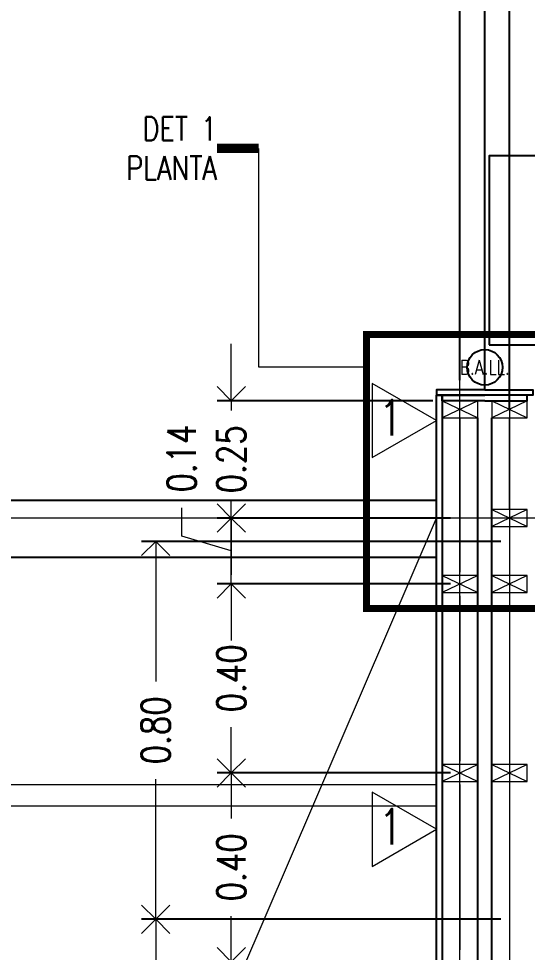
# Model space of a CAD drawing. Header units: inches. Extents: x 10.8 to 60.4, y 12.2 to 79.7.
# Drawn here: x 18.725 to 19.801, y 21.213 to 23.19 of the extents above; entities that cross this region are included whole.
import ezdxf

# ---------------------------------------------------------------- set-up
doc = ezdxf.new("R2010")
doc.units = ezdxf.units.IN
doc.header["$MEASUREMENT"] = 0
doc.linetypes.add('HIDDEN', pattern=[0.375, 0.25, -0.125])
doc.layers.get('DEFPOINTS').update_dxf_attribs({"color": 210})
for name, color, linetype, lineweight in [('A-ANNO-DIMS', 3, 'Continuous', 18), ('A-ANNO-SYMB', 3, 'Continuous', 18), ('A-ANNO-TEXT', 3, 'Continuous', 18), ('A-DETL-MCUT', 4, 'Continuous', 25), ('A-ELEV-IDEN', 3, 'Continuous', 18), ('A-ELEV-MBE2', 4, 'Continuous', 25), ('A-WALL-PATT', 8, 'Continuous', 18), ('A-WALL-STUD', 3, 'Continuous', 18)]:
    doc.layers.add(name, color=color, linetype=linetype, lineweight=lineweight)
doc.styles.add('E-ROMANS', font='romans.shx', dxfattribs={"width": 0.8})
doc.dimstyles.new('E-0050_ARW_12', dxfattribs={"dimscale": 0.001, "dimtxt": 60, "dimasz": 60, "dimexe": 30, "dimexo": 20, "dimgap": 30, "dimtad": 0, "dimzin": 0, "dimdsep": 46, "dimtxsty": 'E-ROMANS', "dimblk": 'OPEN90', "dimcen": 30, "dimclrd": 256, "dimclre": 256, "dimclrt": 256, "dimadec": 0, "dimazin": 0, "dimtfac": 1, "dimtmove": 1, "dimatfit": 3, "dimldrblk": 'OPEN90', "dimfxl": 1, "dimtfill": 1, "dimtolj": 1, "dimtzin": 0, "dimlwd": -1, "dimarcsym": 0})

# ---------------------------------------------------------------- blocks, each defined once
blk = doc.blocks.new('_Open90')
at = {"color": 0, "linetype": 'ByBlock', "lineweight": -2}
for p, q in [((-0.5, 0.5), (0, 0)), ((0, 0), (-1, 0)), ((0, 0), (-0.5, -0.5))]:
    blk.add_line(p, q, dxfattribs=at)
blk = doc.blocks.new('*D596')
at = {"layer": 'A-ANNO-DIMS', "lineweight": -2, "transparency": 16777216}
for p, q in [((19.6384, 21.5934), (19.1446, 21.5934)), ((19.6384, 21.1934), (19.1446, 21.1934))]:
    blk.add_line(p, q, dxfattribs=at)
at = {"layer": 'A-ANNO-DIMS', "transparency": 16777216}
for p, q in [((19.1746, 21.5334), (19.1746, 21.4965)), ((19.1746, 21.2534), (19.1746, 21.2903))]:
    blk.add_line(p, q, dxfattribs=at)
at = {"layer": 'DEFPOINTS', "color": 0, "transparency": 16777216}
for p in [(19.1746, 21.5934), (19.6584, 21.5934), (19.6584, 21.1934)]:
    blk.add_point(p, dxfattribs=at)
at = {"layer": 'A-ANNO-DIMS', "transparency": 16777216, "xscale": 0.06, "yscale": 0.06, "zscale": 0.06}
for p, rotation in [((19.1746, 21.5934), 90), ((19.1746, 21.1934), 270)]:
    blk.add_blockref('_Open90', p, dxfattribs=dict(at, rotation=rotation))
at = {"layer": 'A-ANNO-DIMS', "transparency": 16777216, "insert": (19.1746, 21.3934), "char_height": 0.06, "attachment_point": 5, "rotation": 90, "style": 'E-ROMANS', "bg_fill": 3, "box_fill_scale": 1.25, "bg_fill_color": 256, "bg_fill_true_color": 13158600, "bg_fill_transparency": 0}
blk.add_mtext('\\A1;0.40', dxfattribs=at)
blk = doc.blocks.new('*D597')
at = {"layer": 'A-ANNO-DIMS', "lineweight": -2, "transparency": 16777216}
for p, q in [((19.6384, 21.9934), (19.1446, 21.9934)), ((19.6384, 21.5934), (19.1446, 21.5934))]:
    blk.add_line(p, q, dxfattribs=at)
at = {"layer": 'A-ANNO-DIMS', "transparency": 16777216}
for p, q in [((19.1746, 21.9334), (19.1746, 21.8965)), ((19.1746, 21.6534), (19.1746, 21.6903))]:
    blk.add_line(p, q, dxfattribs=at)
at = {"layer": 'DEFPOINTS', "color": 0, "transparency": 16777216}
for p in [(19.1746, 21.9934), (19.6584, 21.9934), (19.6584, 21.5934)]:
    blk.add_point(p, dxfattribs=at)
at = {"layer": 'A-ANNO-DIMS', "transparency": 16777216, "xscale": 0.06, "yscale": 0.06, "zscale": 0.06}
for p, rotation in [((19.1746, 21.9934), 90), ((19.1746, 21.5934), 270)]:
    blk.add_blockref('_Open90', p, dxfattribs=dict(at, rotation=rotation))
at = {"layer": 'A-ANNO-DIMS', "transparency": 16777216, "insert": (19.1746, 21.7934), "char_height": 0.06, "attachment_point": 5, "rotation": 90, "style": 'E-ROMANS', "bg_fill": 3, "box_fill_scale": 1.25, "bg_fill_color": 256, "bg_fill_true_color": 13158600, "bg_fill_transparency": 0}
blk.add_mtext('\\A1;0.40', dxfattribs=at)
blk = doc.blocks.new('*D598')
at = {"layer": 'A-ANNO-DIMS', "transparency": 16777216}
for p, q in [((19.1746, 22.1929), (19.1746, 22.2529)), ((19.0696, 22.0947), (19.0696, 22.1547)), ((19.1746, 21.9934), (19.1746, 22.1329)), ((19.1746, 21.9934), (19.1746, 22.1329)), ((19.1746, 22.0632), (19.0696, 22.0947)), ((19.1746, 21.9334), (19.1746, 21.8734))]:
    blk.add_line(p, q, dxfattribs=at)
at = {"layer": 'A-ANNO-DIMS', "lineweight": -2, "transparency": 16777216}
for p, q in [((19.6384, 22.1329), (19.1446, 22.1329)), ((19.6384, 21.9934), (19.1446, 21.9934))]:
    blk.add_line(p, q, dxfattribs=at)
at = {"layer": 'DEFPOINTS', "color": 0, "transparency": 16777216}
for p in [(19.1746, 22.1329), (19.6584, 22.1329), (19.6584, 21.9934)]:
    blk.add_point(p, dxfattribs=at)
at = {"layer": 'A-ANNO-DIMS', "transparency": 16777216, "xscale": 0.06, "yscale": 0.06, "zscale": 0.06}
for p, rotation in [((19.1746, 22.1329), 270), ((19.1746, 21.9934), 90)]:
    blk.add_blockref('_Open90', p, dxfattribs=dict(at, rotation=rotation))
at = {"layer": 'A-ANNO-DIMS', "transparency": 16777216, "insert": (19.0696, 22.2589), "char_height": 0.06, "attachment_point": 5, "rotation": 90, "style": 'E-ROMANS', "bg_fill": 3, "box_fill_scale": 1.25, "bg_fill_color": 256, "bg_fill_true_color": 13158600, "bg_fill_transparency": 0}
blk.add_mtext('\\A1;0.14', dxfattribs=at)
blk = doc.blocks.new('*D599')
at = {"layer": 'A-ANNO-DIMS', "transparency": 16777216}
for p, q in [((19.1746, 22.4414), (19.1746, 22.5014)), ((19.1746, 22.3814), (19.1746, 22.3603)), ((19.1746, 22.1329), (19.1746, 22.154)), ((19.1746, 22.0729), (19.1746, 22.0129))]:
    blk.add_line(p, q, dxfattribs=at)
at = {"layer": 'A-ANNO-DIMS', "lineweight": -2, "transparency": 16777216}
for p, q in [((19.6009, 22.3814), (19.1446, 22.3814)), ((19.6384, 22.1329), (19.1446, 22.1329))]:
    blk.add_line(p, q, dxfattribs=at)
at = {"layer": 'DEFPOINTS', "color": 0, "transparency": 16777216}
for p in [(19.1746, 22.3814), (19.6209, 22.3814), (19.6584, 22.1329)]:
    blk.add_point(p, dxfattribs=at)
at = {"layer": 'A-ANNO-DIMS', "transparency": 16777216, "xscale": 0.06, "yscale": 0.06, "zscale": 0.06}
for p, rotation in [((19.1746, 22.3814), 270), ((19.1746, 22.1329), 90)]:
    blk.add_blockref('_Open90', p, dxfattribs=dict(at, rotation=rotation))
at = {"layer": 'A-ANNO-DIMS', "transparency": 16777216, "insert": (19.1746, 22.2572), "char_height": 0.06, "attachment_point": 5, "rotation": 90, "style": 'E-ROMANS', "bg_fill": 3, "box_fill_scale": 1.25, "bg_fill_color": 256, "bg_fill_true_color": 13158600, "bg_fill_transparency": 0}
blk.add_mtext('\\A1;0.25', dxfattribs=at)
blk = doc.blocks.new('*D686')
at = {"layer": 'A-ANNO-DIMS', "lineweight": -2, "transparency": 16777216}
for p, q in [((19.7634, 22.3654), (19.7634, 23.3786)), ((22.8604, 22.1404), (22.8604, 23.3786))]:
    blk.add_line(p, q, dxfattribs=at)
at = {"layer": 'A-ANNO-DIMS', "transparency": 16777216}
for p, q in [((19.8234, 23.3486), (21.2088, 23.3486)), ((22.8004, 23.3486), (21.415, 23.3486))]:
    blk.add_line(p, q, dxfattribs=at)
at = {"layer": 'DEFPOINTS', "color": 0, "transparency": 16777216}
for p in [(22.8604, 23.3486), (19.7634, 22.3454), (22.8604, 22.1204)]:
    blk.add_point(p, dxfattribs=at)
at = {"layer": 'A-ANNO-DIMS', "transparency": 16777216, "xscale": 0.06, "yscale": 0.06, "zscale": 0.06, "rotation": 180}
blk.add_blockref('_Open90', (19.7634, 23.3486), dxfattribs=at)
at = {"layer": 'A-ANNO-DIMS', "transparency": 16777216, "xscale": 0.06, "yscale": 0.06, "zscale": 0.06}
blk.add_blockref('_Open90', (22.8604, 23.3486), dxfattribs=at)
at = {"layer": 'A-ANNO-DIMS', "transparency": 16777216, "insert": (21.3119, 23.3486), "char_height": 0.06, "attachment_point": 5, "style": 'E-ROMANS', "bg_fill": 3, "box_fill_scale": 1.25, "bg_fill_color": 256, "bg_fill_true_color": 13158600, "bg_fill_transparency": 0}
blk.add_mtext('\\A1;3.10', dxfattribs=at)
blk = doc.blocks.new('*D688')
at = {"layer": 'A-ANNO-DIMS', "lineweight": -2, "transparency": 16777216}
for p, q in [((19.7449, 22.0834), (18.9846, 22.0834)), ((19.7449, 21.2834), (18.9846, 21.2834))]:
    blk.add_line(p, q, dxfattribs=at)
at = {"layer": 'A-ANNO-DIMS', "transparency": 16777216}
for p, q in [((19.0146, 22.0234), (19.0146, 21.7865)), ((19.0146, 21.3434), (19.0146, 21.5803))]:
    blk.add_line(p, q, dxfattribs=at)
at = {"layer": 'DEFPOINTS', "color": 0, "transparency": 16777216}
for p in [(19.7649, 22.0834), (19.0146, 21.2834), (19.7649, 21.2834)]:
    blk.add_point(p, dxfattribs=at)
at = {"layer": 'A-ANNO-DIMS', "transparency": 16777216, "xscale": 0.06, "yscale": 0.06, "zscale": 0.06}
for p, rotation in [((19.0146, 22.0834), 90), ((19.0146, 21.2834), 270)]:
    blk.add_blockref('_Open90', p, dxfattribs=dict(at, rotation=rotation))
at = {"layer": 'A-ANNO-DIMS', "transparency": 16777216, "insert": (19.0146, 21.6834), "char_height": 0.06, "attachment_point": 5, "rotation": 90, "style": 'E-ROMANS', "bg_fill": 3, "box_fill_scale": 1.25, "bg_fill_color": 256, "bg_fill_true_color": 13158600, "bg_fill_transparency": 0}
blk.add_mtext('\\A1;0.80', dxfattribs=at)
blk = doc.blocks.new('*D689')
at = {"layer": 'A-ANNO-DIMS', "lineweight": -2, "transparency": 16777216}
for p, q in [((19.7449, 21.2834), (18.9846, 21.2834)), ((19.7449, 20.5834), (18.9846, 20.5834))]:
    blk.add_line(p, q, dxfattribs=at)
at = {"layer": 'A-ANNO-DIMS', "transparency": 16777216}
for p, q in [((19.0146, 21.2234), (19.0146, 21.0365)), ((19.0146, 20.6434), (19.0146, 20.8303))]:
    blk.add_line(p, q, dxfattribs=at)
at = {"layer": 'DEFPOINTS', "color": 0, "transparency": 16777216}
for p in [(19.7649, 21.2834), (19.0146, 20.5834), (19.7649, 20.5834)]:
    blk.add_point(p, dxfattribs=at)
at = {"layer": 'A-ANNO-DIMS', "transparency": 16777216, "xscale": 0.06, "yscale": 0.06, "zscale": 0.06}
for p, rotation in [((19.0146, 21.2834), 90), ((19.0146, 20.5834), 270)]:
    blk.add_blockref('_Open90', p, dxfattribs=dict(at, rotation=rotation))
at = {"layer": 'A-ANNO-DIMS', "transparency": 16777216, "insert": (19.0146, 20.9334), "char_height": 0.06, "attachment_point": 5, "rotation": 90, "style": 'E-ROMANS', "bg_fill": 3, "box_fill_scale": 1.25, "bg_fill_color": 256, "bg_fill_true_color": 13158600, "bg_fill_transparency": 0}
blk.add_mtext('\\A1;0.70', dxfattribs=at)
blk = doc.blocks.new('*D1051')
at = {"layer": 'A-ANNO-DIMS', "lineweight": -2, "transparency": 16777216}
for p, q in [((16.5614, 22.4134), (16.5614, 24.9935)), ((19.6584, 22.4245), (19.6584, 24.9935))]:
    blk.add_line(p, q, dxfattribs=at)
at = {"layer": 'A-ANNO-DIMS', "transparency": 16777216}
for p, q in [((16.6214, 24.9635), (18.0067, 24.9635)), ((19.5984, 24.9635), (18.213, 24.9635))]:
    blk.add_line(p, q, dxfattribs=at)
at = {"layer": 'DEFPOINTS', "color": 0, "transparency": 16777216}
for p in [(19.6584, 24.9635), (19.6584, 22.4045), (16.5614, 22.3934)]:
    blk.add_point(p, dxfattribs=at)
at = {"layer": 'A-ANNO-DIMS', "transparency": 16777216, "xscale": 0.06, "yscale": 0.06, "zscale": 0.06, "rotation": 180}
blk.add_blockref('_Open90', (16.5614, 24.9635), dxfattribs=at)
at = {"layer": 'A-ANNO-DIMS', "transparency": 16777216, "xscale": 0.06, "yscale": 0.06, "zscale": 0.06}
blk.add_blockref('_Open90', (19.6584, 24.9635), dxfattribs=at)
at = {"layer": 'A-ANNO-DIMS', "transparency": 16777216, "insert": (18.1099, 24.9635), "char_height": 0.06, "attachment_point": 5, "style": 'E-ROMANS', "bg_fill": 3, "box_fill_scale": 1.25, "bg_fill_color": 256, "bg_fill_true_color": 13158600, "bg_fill_transparency": 0}
blk.add_mtext('\\A1;3.10', dxfattribs=at)
blk = doc.blocks.new('*D1052')
at = {"layer": 'A-ANNO-DIMS', "transparency": 16777216}
for p, q in [((19.7109, 24.9635), (19.7424, 25.0685)), ((19.7424, 25.0685), (19.8024, 25.0685)), ((19.5984, 24.9635), (19.5384, 24.9635)), ((19.6584, 24.9635), (19.7634, 24.9635)), ((19.6584, 24.9635), (19.7634, 24.9635)), ((19.8234, 24.9635), (19.8834, 24.9635))]:
    blk.add_line(p, q, dxfattribs=at)
at = {"layer": 'A-ANNO-DIMS', "lineweight": -2, "transparency": 16777216}
for p, q in [((19.6584, 22.4245), (19.6584, 24.9935)), ((19.7634, 22.4134), (19.7634, 24.9935))]:
    blk.add_line(p, q, dxfattribs=at)
at = {"layer": 'DEFPOINTS', "color": 0, "transparency": 16777216}
for p in [(19.7634, 24.9635), (19.6584, 22.4045), (19.7634, 22.3934)]:
    blk.add_point(p, dxfattribs=at)
at = {"layer": 'A-ANNO-DIMS', "transparency": 16777216, "xscale": 0.06, "yscale": 0.06, "zscale": 0.06}
blk.add_blockref('_Open90', (19.6584, 24.9635), dxfattribs=at)
at = {"layer": 'A-ANNO-DIMS', "transparency": 16777216, "xscale": 0.06, "yscale": 0.06, "zscale": 0.06, "rotation": 180}
blk.add_blockref('_Open90', (19.7634, 24.9635), dxfattribs=at)
at = {"layer": 'A-ANNO-DIMS', "transparency": 16777216, "insert": (19.8987, 25.0685), "char_height": 0.06, "attachment_point": 5, "style": 'E-ROMANS', "bg_fill": 3, "box_fill_scale": 1.25, "bg_fill_color": 256, "bg_fill_true_color": 13158600, "bg_fill_transparency": 0}
blk.add_mtext('\\A1;0.11', dxfattribs=at)
blk = doc.blocks.new('*D1053')
at = {"layer": 'A-ANNO-DIMS', "lineweight": -2, "transparency": 16777216}
for p, q in [((19.7634, 22.4134), (19.7634, 24.9935)), ((22.8604, 21.9884), (22.8604, 24.9935))]:
    blk.add_line(p, q, dxfattribs=at)
at = {"layer": 'A-ANNO-DIMS', "transparency": 16777216}
for p, q in [((19.8234, 24.9635), (21.2088, 24.9635)), ((22.8004, 24.9635), (21.415, 24.9635))]:
    blk.add_line(p, q, dxfattribs=at)
at = {"layer": 'DEFPOINTS', "color": 0, "transparency": 16777216}
for p in [(22.8604, 24.9635), (19.7634, 22.3934), (22.8604, 21.9684)]:
    blk.add_point(p, dxfattribs=at)
at = {"layer": 'A-ANNO-DIMS', "transparency": 16777216, "xscale": 0.06, "yscale": 0.06, "zscale": 0.06, "rotation": 180}
blk.add_blockref('_Open90', (19.7634, 24.9635), dxfattribs=at)
at = {"layer": 'A-ANNO-DIMS', "transparency": 16777216, "xscale": 0.06, "yscale": 0.06, "zscale": 0.06}
blk.add_blockref('_Open90', (22.8604, 24.9635), dxfattribs=at)
at = {"layer": 'A-ANNO-DIMS', "transparency": 16777216, "insert": (21.3119, 24.9635), "char_height": 0.06, "attachment_point": 5, "style": 'E-ROMANS', "bg_fill": 3, "box_fill_scale": 1.25, "bg_fill_color": 256, "bg_fill_true_color": 13158600, "bg_fill_transparency": 0}
blk.add_mtext('\\A1;3.10', dxfattribs=at)

msp = doc.modelspace()

# ---------------------------------------------------------------- linework, layer by layer
at = {"layer": 'A-ANNO-SYMB', "linetype": 'HIDDEN'}
msp.add_line((19.7109, 22.4044), (19.7109, 24.8824), dxfattribs=at)
at = {"layer": 'A-ANNO-SYMB'}
msp.add_line((34.2889, 22.1329), (11.4546, 22.1329), dxfattribs=at)
at = {"layer": 'A-DETL-MCUT'}
for points in [[(19.7109, 22.4044), (19.8129, 22.4044), (19.8129, 22.3934), (19.7109, 22.3934)], [(19.7109, 22.3814), (19.8009, 22.3814), (19.8009, 22.3934), (19.7109, 22.3934)]]:
    msp.add_lwpolyline(points, dxfattribs=at)
at = {"layer": 'A-ELEV-MBE2'}
for p, q in [((19.7109, 22.4044), (19.7109, 24.8824)), ((19.7109, 22.4045), (19.7109, 24.8824)), ((19.7259, 14.9414), (19.7259, 22.3454))]:
    msp.add_line(p, q, dxfattribs=at)
at = {"layer": 'A-ELEV-MBE2', "ltscale": 0.05}
msp.add_lwpolyline([(19.7201, 22.4997), (20.1201, 22.4997), (20.1201, 22.8997), (19.7201, 22.8997)], close=True, dxfattribs=at)
msp.add_circle((19.7109, 22.452), 0.0375, dxfattribs=at)

# ---------------------------------------------------------------- dimensions: what is measured, and where the dimension line sits
at = {"layer": 'A-ANNO-DIMS'}
dim = msp.add_linear_dim(base=(19.1746, 21.5934), p1=(19.6584, 21.1934), p2=(19.6584, 21.5934), angle=90, dimstyle='E-0050_ARW_12', dxfattribs=at)
dim.commit()
dim.dimension.update_dxf_attribs({"geometry": '*D596', "text_midpoint": (19.1746, 21.3934)})

# ---------------------------------------------------------------- next in the draw order: dimensions: what is measured, and where the dimension line sits
dim = msp.add_linear_dim(base=(22.8604, 23.3486), p1=(19.7634, 22.3454), p2=(22.8604, 22.1204), dimstyle='E-0050_ARW_12', dxfattribs=at)
dim.commit()
dim.dimension.update_dxf_attribs({"geometry": '*D686', "text_midpoint": (21.3119, 23.3486)})
dim = msp.add_linear_dim(base=(19.1746, 21.9934), p1=(19.6584, 21.5934), p2=(19.6584, 21.9934), angle=90, dimstyle='E-0050_ARW_12', dxfattribs=at)
dim.commit()
dim.dimension.update_dxf_attribs({"geometry": '*D597', "text_midpoint": (19.1746, 21.7934)})

# ---------------------------------------------------------------- next in the draw order: dimensions: what is measured, and where the dimension line sits
dim = msp.add_linear_dim(base=(19.1746, 22.1329), p1=(19.6584, 21.9934), p2=(19.6584, 22.1329), angle=90, dimstyle='E-0050_ARW_12', dxfattribs=at)
dim.commit()
dim.dimension.update_dxf_attribs({"geometry": '*D598', "text_midpoint": (19.0696, 22.1847)})

# ---------------------------------------------------------------- next in the draw order: dimensions: what is measured, and where the dimension line sits
dim = msp.add_linear_dim(base=(19.1746, 22.3814), p1=(19.6584, 22.1329), p2=(19.6209, 22.3814), angle=90, dimstyle='E-0050_ARW_12', dxfattribs=at)
dim.commit()
dim.dimension.update_dxf_attribs({"geometry": '*D599', "text_midpoint": (19.1746, 22.2572)})

# ---------------------------------------------------------------- next in the draw order: linework, layer by layer
at = {"layer": 'A-DETL-MCUT'}
for points in [[(19.7109, 22.4045), (19.6089, 22.4045), (19.6089, 22.3935), (19.7109, 22.3935)], [(19.7109, 22.3814), (19.6209, 22.3814), (19.6209, 22.3934), (19.7109, 22.3934)]]:
    msp.add_lwpolyline(points, dxfattribs=at)
at = {"layer": 'A-ELEV-MBE2'}
msp.add_line((16.6199, 22.1704), (19.6089, 22.1704), dxfattribs=at)
at = {"layer": 'A-WALL-STUD'}
for p, q in [((19.6959, 22.3814), (19.6209, 22.3454)), ((19.6209, 22.3814), (19.6959, 22.3454))]:
    msp.add_line(p, q, dxfattribs=at)
msp.add_lwpolyline([(19.6959, 22.3814), (19.6209, 22.3814), (19.6209, 22.3454), (19.6959, 22.3454)], close=True, dxfattribs=at)

# ---------------------------------------------------------------- next in the draw order: texts
at = {"layer": 'A-ANNO-TEXT', "insert": (19.7109, 22.452), "char_height": 0.03, "attachment_point": 5, "style": 'E-ROMANS'}
msp.add_mtext('\\pi-0.09,l0.09,t0.09;B.A.LL.', dxfattribs=at)
at = {"layer": 'A-ANNO-TEXT', "insert": (19.512, 22.3451), "char_height": 0.075, "attachment_point": 5, "rotation": 0.0005, "style": 'E-ROMANS'}
msp.add_mtext('\\pi-0.45,l0.45,t0.45;1', dxfattribs=at)

# ---------------------------------------------------------------- next in the draw order: dimensions: what is measured, and where the dimension line sits
at = {"layer": 'A-ANNO-DIMS'}
dim = msp.add_linear_dim(base=(19.0146, 21.2834), p1=(19.7649, 22.0834), p2=(19.7649, 21.2834), angle=90, dimstyle='E-0050_ARW_12', dxfattribs=at)
dim.commit()
dim.dimension.update_dxf_attribs({"geometry": '*D688', "text_midpoint": (19.0146, 21.6834)})

# ---------------------------------------------------------------- next in the draw order: linework, layer by layer
at = {"layer": 'A-ANNO-TEXT'}
msp.add_lwpolyline([(19.6089, 21.4739), (19.473, 21.5523), (19.473, 21.3954)], close=True, dxfattribs=at)
at = {"layer": 'A-ELEV-IDEN'}
for p, q in [((16.5988, 21.5684), (19.6088, 21.5684)), ((16.5988, 21.5234), (19.6088, 21.5234))]:
    msp.add_line(p, q, dxfattribs=at)
at = {"layer": 'A-ELEV-MBE2'}
msp.add_line((16.6088, 22.0504), (19.6089, 22.0504), dxfattribs=at)
at = {"layer": 'A-WALL-PATT', "ltscale": 0.1}
for p, q in [((19.6584, 22.3454), (19.6584, 22.0184)), ((19.6584, 21.9684), (19.6584, 21.6184))]:
    msp.add_line(p, q, dxfattribs=at)
at = {"layer": 'A-WALL-STUD'}
for p, q in [((19.6959, 22.0114), (19.6209, 21.9754)), ((19.6209, 22.0114), (19.6959, 21.9754)), ((19.6959, 21.6114), (19.6209, 21.5754)), ((19.6209, 21.6114), (19.6959, 21.5754)), ((19.6959, 21.6114), (19.6209, 21.5754)), ((19.6209, 21.6114), (19.6959, 21.5754)), ((19.8009, 21.6114), (19.7259, 21.5754)), ((19.7259, 21.6114), (19.8009, 21.5754))]:
    msp.add_line(p, q, dxfattribs=at)
for points in [[(19.6959, 22.0114), (19.6209, 22.0114), (19.6209, 21.9754), (19.6959, 21.9754)], [(19.6959, 21.6114), (19.6209, 21.6114), (19.6209, 21.5754), (19.6959, 21.5754)], [(19.6959, 21.6114), (19.6209, 21.6114), (19.6209, 21.5754), (19.6959, 21.5754)], [(19.8009, 21.6114), (19.7259, 21.6114), (19.7259, 21.5754), (19.8009, 21.5754)]]:
    msp.add_lwpolyline(points, close=True, dxfattribs=at)

# ---------------------------------------------------------------- next in the draw order: texts
at = {"layer": 'A-ANNO-TEXT', "insert": (19.512, 21.4795), "char_height": 0.075, "attachment_point": 5, "rotation": 0.0005, "style": 'E-ROMANS'}
msp.add_mtext('\\pi-0.45,l0.45,t0.45;1', dxfattribs=at)

# ---------------------------------------------------------------- next in the draw order: dimensions: what is measured, and where the dimension line sits
at = {"layer": 'A-ANNO-DIMS'}
dim = msp.add_linear_dim(base=(19.0146, 20.5834), p1=(19.7649, 21.2834), p2=(19.7649, 20.5834), angle=90, dimstyle='E-0050_ARW_12', dxfattribs=at)
dim.commit()
dim.dimension.update_dxf_attribs({"geometry": '*D689', "text_midpoint": (19.0146, 20.9334)})

# ---------------------------------------------------------------- next in the draw order: linework, layer by layer
at = {"layer": 'A-ANNO-SYMB'}
for p, q in [((19.7634, 25.5508), (19.7634, 13.5272)), ((19.6584, 13.8788), (19.6584, 25.1522))]:
    msp.add_line(p, q, dxfattribs=at)
at = {"layer": 'A-DETL-MCUT'}
msp.add_lwpolyline([(19.6089, 21.1934), (19.6089, 22.3934), (19.6209, 22.3934), (19.6209, 21.1934)], close=True, dxfattribs=at)
at = {"layer": 'A-ELEV-IDEN'}
msp.add_line((16.6199, 15.1714), (19.6089, 22.1329), dxfattribs=at)
at = {"layer": 'A-ELEV-MBE2'}
for p, q in [((19.6959, 14.9414), (19.6959, 22.3454)), ((19.7259, 14.9414), (19.7259, 22.3454))]:
    msp.add_line(p, q, dxfattribs=at)
at = {"layer": 'A-WALL-PATT', "ltscale": 0.1}
for p, q in [((19.6584, 21.5684), (19.6584, 21.2184)), ((19.7634, 21.5684), (19.7634, 21.2184))]:
    msp.add_line(p, q, dxfattribs=at)

# ---------------------------------------------------------------- next in the draw order: dimensions: what is measured, and where the dimension line sits
at = {"layer": 'A-ANNO-DIMS'}
dim = msp.add_linear_dim(base=(19.6584, 24.9635), p1=(16.5614, 22.3934), p2=(19.6584, 22.4045), dimstyle='E-0050_ARW_12', dxfattribs=at)
dim.commit()
dim.dimension.update_dxf_attribs({"geometry": '*D1051', "text_midpoint": (18.1099, 24.9635)})

# ---------------------------------------------------------------- next in the draw order: linework, layer by layer
at = {"layer": 'A-ANNO-SYMB', "const_width": 0.02}
msp.add_lwpolyline([(19.1445, 22.9156), (19.2328, 22.9156)], dxfattribs=at)
at = {"layer": 'A-ANNO-SYMB'}
msp.add_lwpolyline([(19.4609, 22.4521), (19.2328, 22.4521), (19.2328, 22.9156), (19.2328, 22.9156)], dxfattribs=at)

# ---------------------------------------------------------------- next in the draw order: texts
at = {"layer": 'A-ANNO-TEXT', "insert": (19.1445, 22.9156), "char_height": 0.05, "attachment_point": 6, "style": 'E-ROMANS'}
msp.add_mtext('\\pi-0.15,l0.15,t0.15;DET 1\\PPLANTA', dxfattribs=at)

# ---------------------------------------------------------------- next in the draw order: dimensions: what is measured, and where the dimension line sits
at = {"layer": 'A-ANNO-DIMS'}
dim = msp.add_linear_dim(base=(19.7634, 24.96352), p1=(19.65837, 22.40446), p2=(19.7634, 22.39342), dimstyle='E-0050_ARW_12', dxfattribs=at)
dim.commit()
dim.dimension.update_dxf_attribs({"geometry": '*D1052', "text_midpoint": (19.83238, 25.06852)})

# ---------------------------------------------------------------- next in the draw order: linework, layer by layer
at = {"layer": 'A-ANNO-TEXT'}
msp.add_lwpolyline([(19.6089, 22.3395), (19.473, 22.4179), (19.473, 22.261)], close=True, dxfattribs=at)

# ---------------------------------------------------------------- next in the draw order: dimensions: what is measured, and where the dimension line sits
at = {"layer": 'A-ANNO-DIMS'}
dim = msp.add_linear_dim(base=(22.8604, 24.9635), p1=(19.7634, 22.3934), p2=(22.8604, 21.9684), dimstyle='E-0050_ARW_12', dxfattribs=at)
dim.commit()
dim.dimension.update_dxf_attribs({"geometry": '*D1053', "text_midpoint": (21.3119, 24.9635)})

# ---------------------------------------------------------------- next in the draw order: linework, layer by layer
at = {"layer": 'A-ANNO-SYMB', "ltscale": 0.5, "const_width": 0.015}
msp.add_lwpolyline([(19.4609, 22.5214), (19.9609, 22.5214), (19.9609, 21.9413), (19.4609, 21.9413), (19.4609, 22.5214)], dxfattribs=at)
at = {"layer": 'A-WALL-PATT', "ltscale": 0.1}
for p, q in [((19.7634, 22.1509), (19.7634, 22.3454)), ((19.7634, 22.1149), (19.7634, 22.0114)), ((19.7634, 21.9684), (19.7634, 21.6184))]:
    msp.add_line(p, q, dxfattribs=at)
at = {"layer": 'A-WALL-STUD'}
for p, q in [((19.8009, 22.3814), (19.7259, 22.3454)), ((19.7259, 22.3814), (19.8009, 22.3454)), ((19.8009, 22.1509), (19.7259, 22.1149)), ((19.7259, 22.1509), (19.8009, 22.1149)), ((19.8009, 22.0114), (19.7259, 21.9754)), ((19.7259, 22.0114), (19.8009, 21.9754))]:
    msp.add_line(p, q, dxfattribs=at)
for points in [[(19.8009, 22.3814), (19.7259, 22.3814), (19.7259, 22.3454), (19.8009, 22.3454)], [(19.8009, 22.1509), (19.7259, 22.1509), (19.7259, 22.1149), (19.8009, 22.1149)], [(19.8009, 22.0114), (19.7259, 22.0114), (19.7259, 21.9754), (19.8009, 21.9754)]]:
    msp.add_lwpolyline(points, close=True, dxfattribs=at)

doc.saveas('drawing.dxf')
